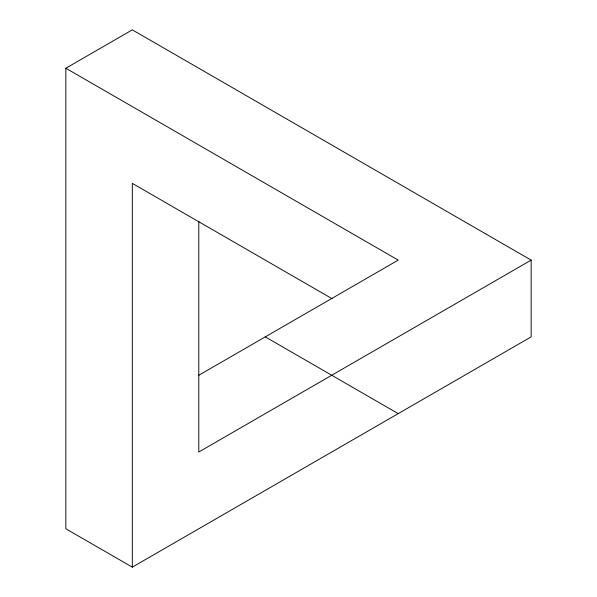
<?xml version="1.0" encoding="UTF-8"?>
<svg xmlns="http://www.w3.org/2000/svg" width="597" height="597" viewBox="0 0 597 597"><rect width="100%" height="100%" fill="white"/><g stroke="black" fill="none" stroke-linecap="round" stroke-linejoin="round"><path stroke-width="0.9" d="M65.842 68.23L132.318 29.85L531.158 260.12L531.158 336.872L132.318 567.15L65.842 528.77L65.842 68.23L398.206 260.12L198.391 375.491M531.158 260.12L198.794 452.011L198.794 221.278M332.141 298.731L132.318 183.361L132.318 567.15M265.262 336.872L398.206 413.639"/></g></svg>
